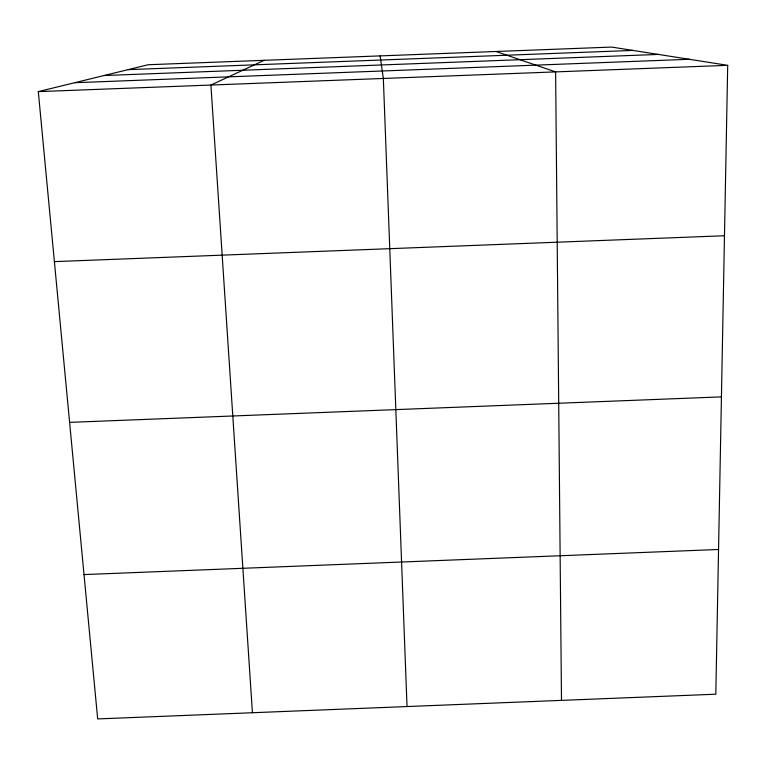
<?xml version="1.0" encoding="UTF-8"?>
<svg xmlns="http://www.w3.org/2000/svg" width="766" height="766" viewBox="0 0 766 766"><rect width="100%" height="100%" fill="white"/><g stroke="black" fill="none" stroke-linecap="round" stroke-linejoin="round"><path stroke-width="1.15" d="M727.7 65.33L715.817 694.207L97.675 718.92L38.3 91.623L148.211 64.727L611.689 47.08L727.7 65.33L38.3 91.623M264.203 60.313L210.909 85.045L252.426 712.734M84.011 574.577L718.546 549.481M128.094 69.649L632.936 50.422M104.032 75.537L658.339 54.424M74.742 82.709L689.256 59.288M54.396 261.627L724.483 235.746M69.61 422.372L721.438 396.884M495.937 51.485L555.609 71.899L561.488 700.383M380.108 55.899L383.345 78.467L407.024 706.549"/></g></svg>
